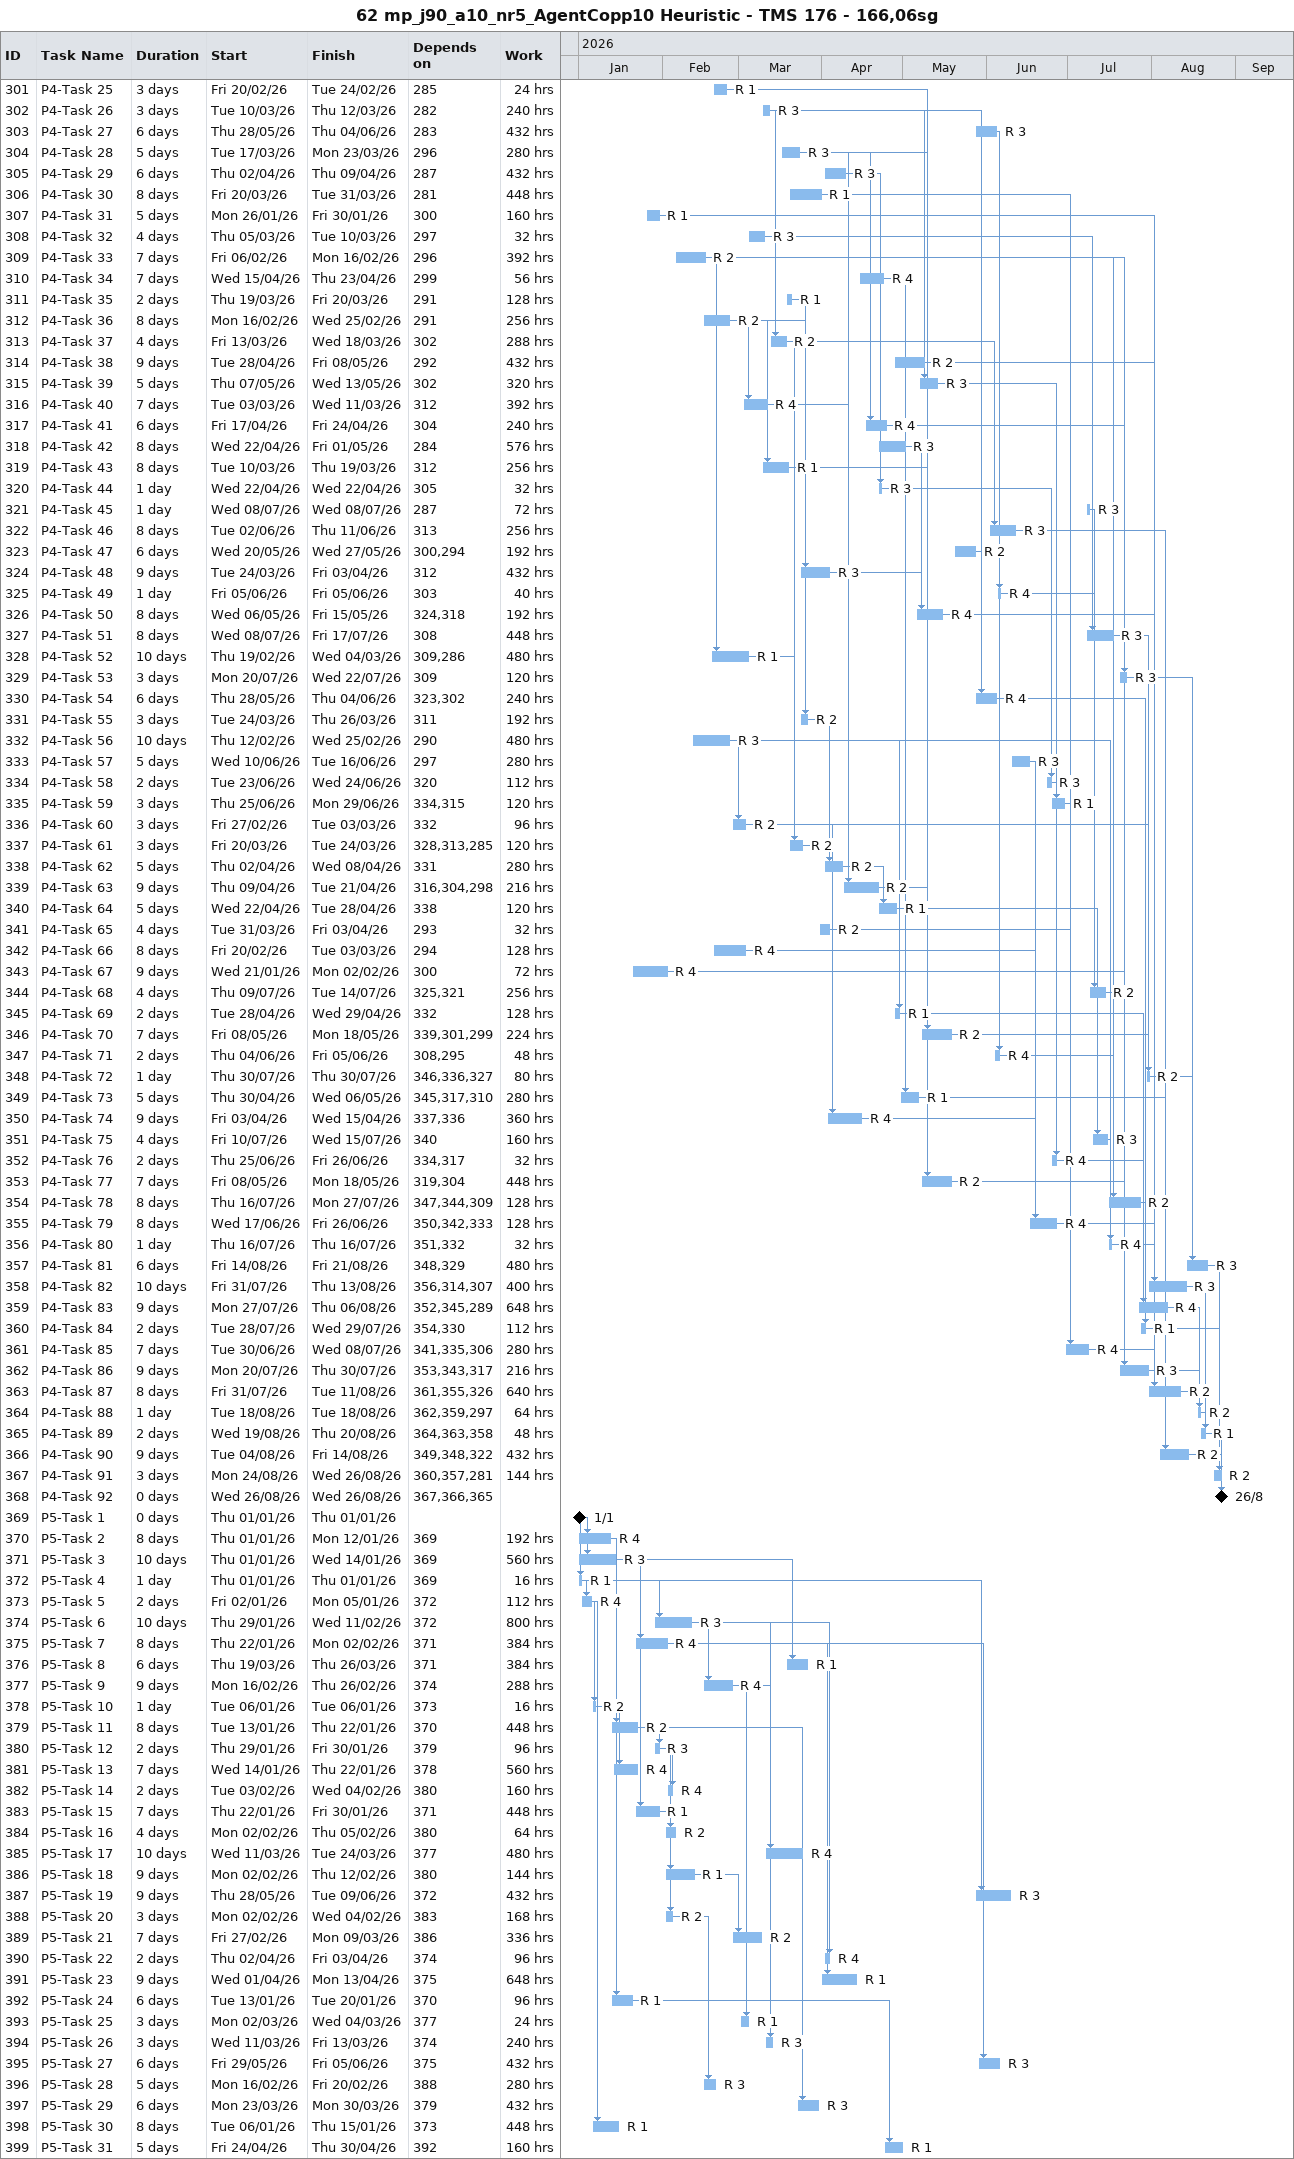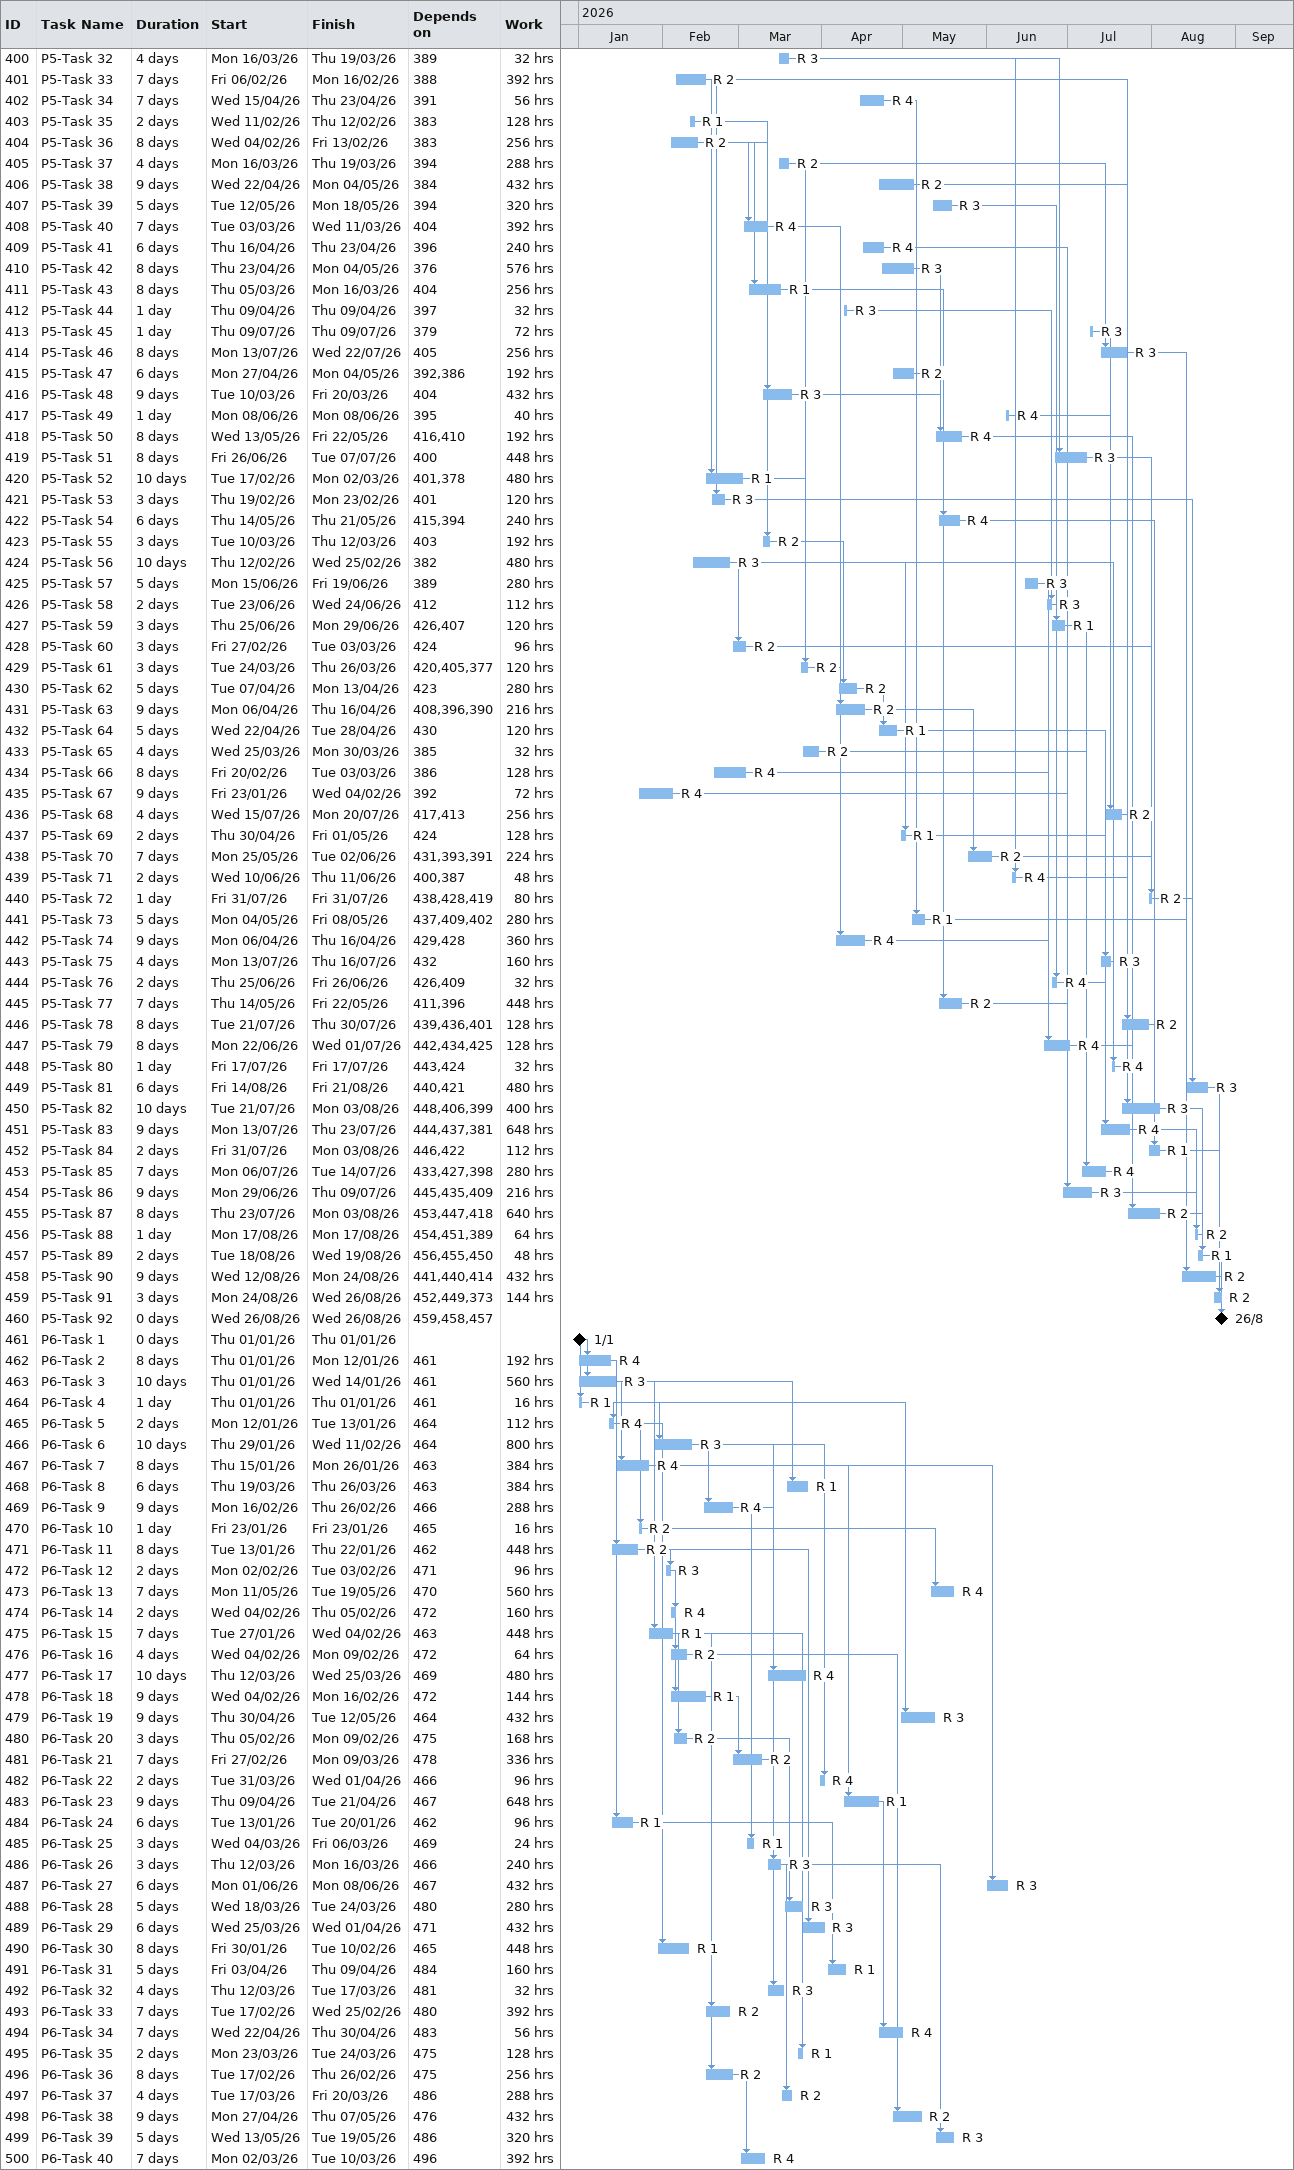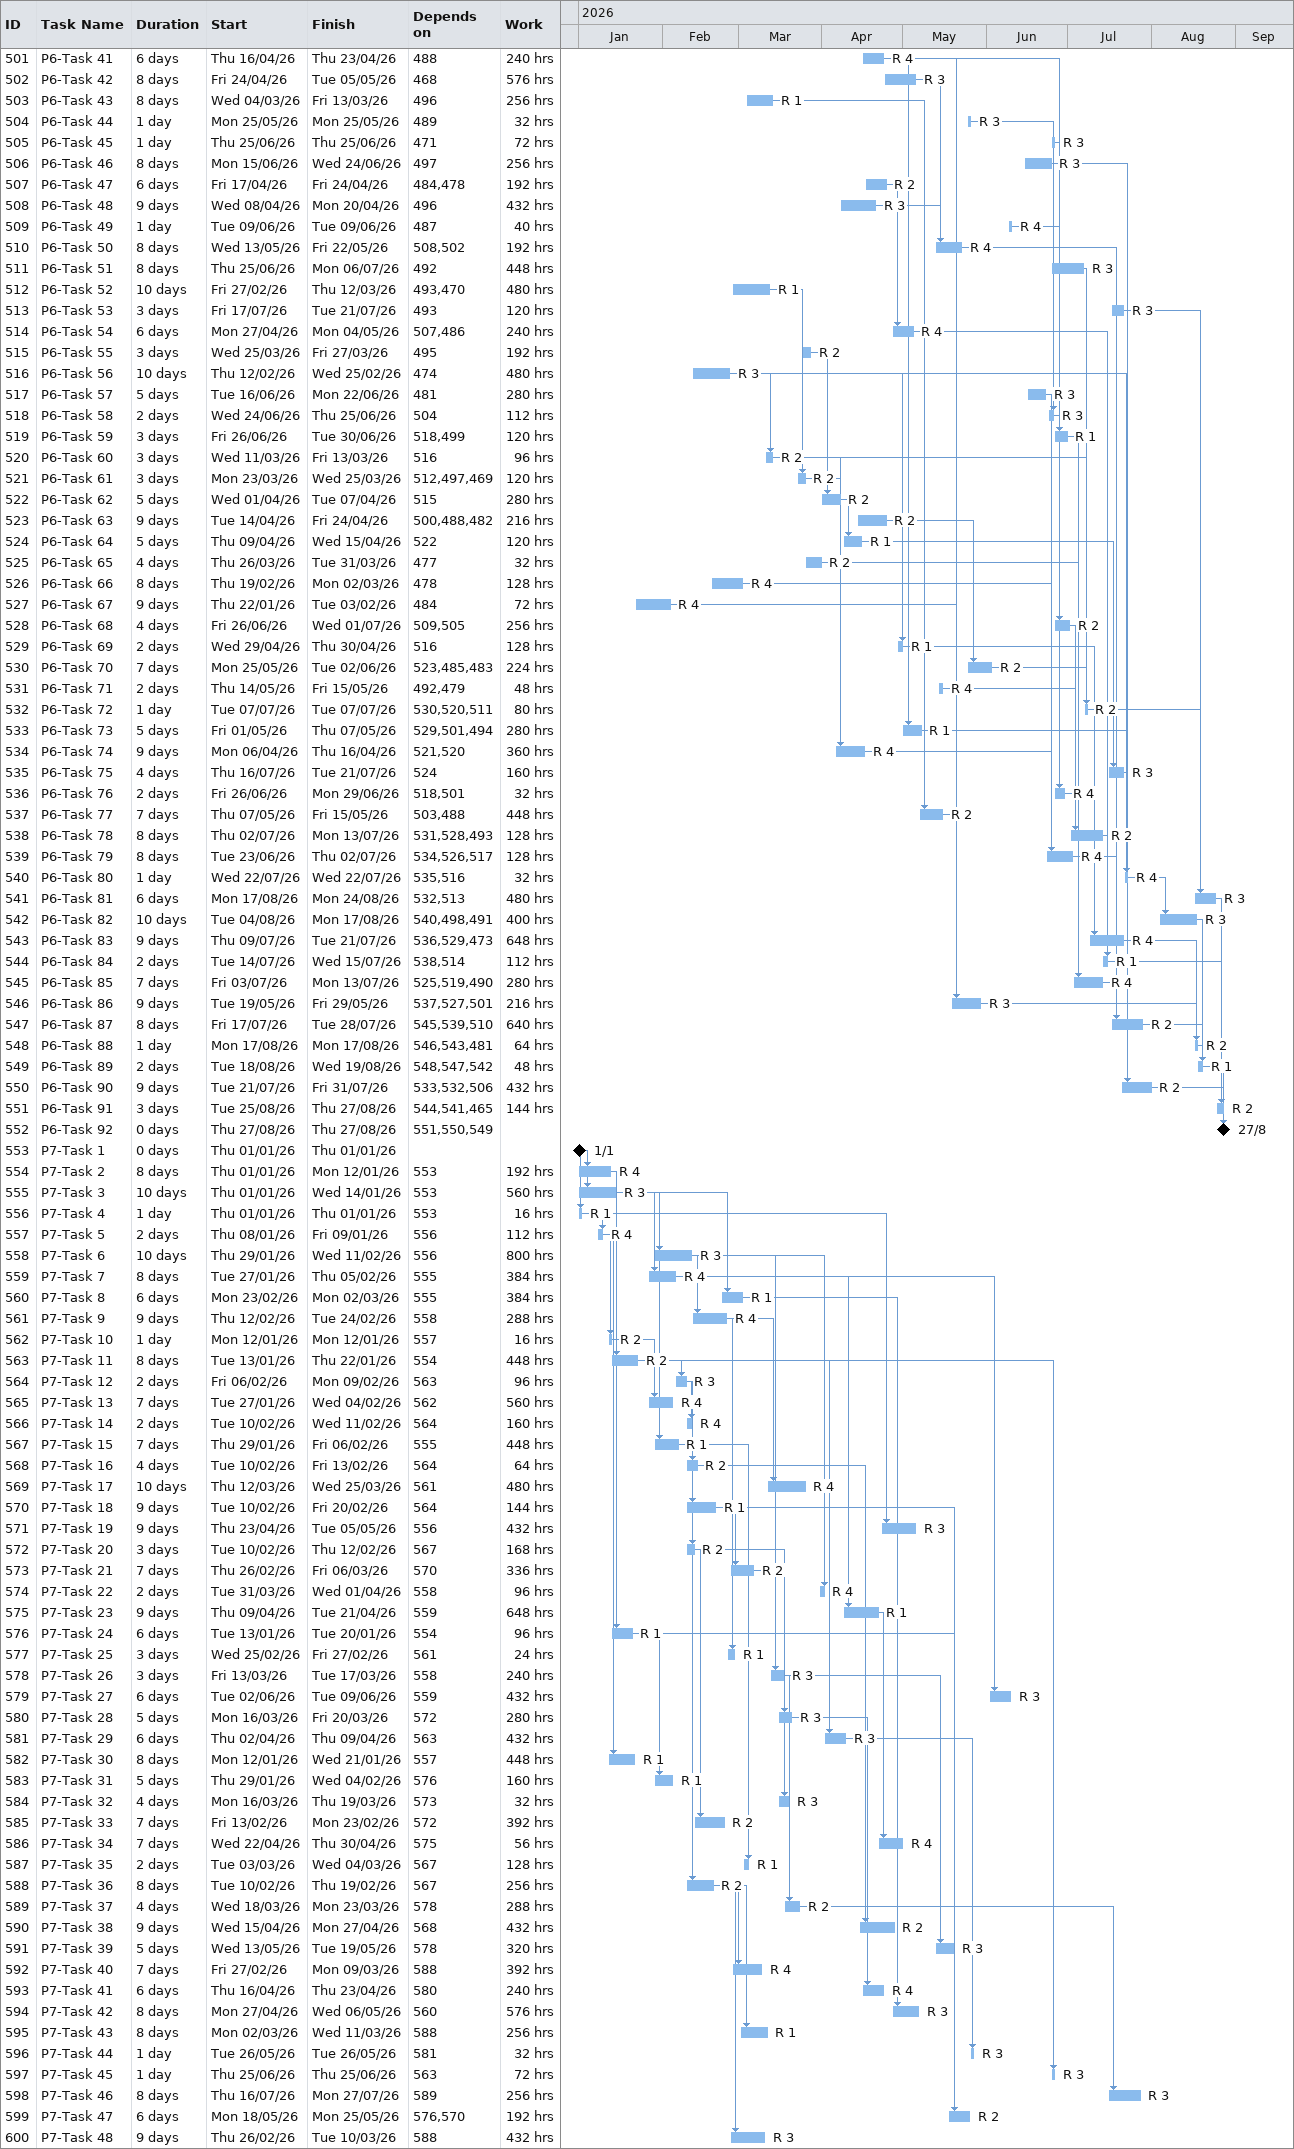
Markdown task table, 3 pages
62 mp_j90_a10_nr5_AgentCopp10 Heuristic - TMS 176 - 166,06sg

| ID | Task | Duration | Start | Finish | Predecessors | Resources | Work (h) |
|---|---|---|---|---|---|---|---|
| 301 | P4-Task 25 | 3d | 2026-02-20 | 2026-02-24 | 285 | R 1 | 24 |
| 302 | P4-Task 26 | 3d | 2026-03-10 | 2026-03-12 | 282 | R 3 | 240 |
| 303 | P4-Task 27 | 6d | 2026-05-28 | 2026-06-04 | 283 | R 3 | 432 |
| 304 | P4-Task 28 | 5d | 2026-03-17 | 2026-03-23 | 296 | R 3 | 280 |
| 305 | P4-Task 29 | 6d | 2026-04-02 | 2026-04-09 | 287 | R 3 | 432 |
| 306 | P4-Task 30 | 8d | 2026-03-20 | 2026-03-31 | 281 | R 1 | 448 |
| 307 | P4-Task 31 | 5d | 2026-01-26 | 2026-01-30 | 300 | R 1 | 160 |
| 308 | P4-Task 32 | 4d | 2026-03-05 | 2026-03-10 | 297 | R 3 | 32 |
| 309 | P4-Task 33 | 7d | 2026-02-06 | 2026-02-16 | 296 | R 2 | 392 |
| 310 | P4-Task 34 | 7d | 2026-04-15 | 2026-04-23 | 299 | R 4 | 56 |
| 311 | P4-Task 35 | 2d | 2026-03-19 | 2026-03-20 | 291 | R 1 | 128 |
| 312 | P4-Task 36 | 8d | 2026-02-16 | 2026-02-25 | 291 | R 2 | 256 |
| 313 | P4-Task 37 | 4d | 2026-03-13 | 2026-03-18 | 302 | R 2 | 288 |
| 314 | P4-Task 38 | 9d | 2026-04-28 | 2026-05-08 | 292 | R 2 | 432 |
| 315 | P4-Task 39 | 5d | 2026-05-07 | 2026-05-13 | 302 | R 3 | 320 |
| 316 | P4-Task 40 | 7d | 2026-03-03 | 2026-03-11 | 312 | R 4 | 392 |
| 317 | P4-Task 41 | 6d | 2026-04-17 | 2026-04-24 | 304 | R 4 | 240 |
| 318 | P4-Task 42 | 8d | 2026-04-22 | 2026-05-01 | 284 | R 3 | 576 |
| 319 | P4-Task 43 | 8d | 2026-03-10 | 2026-03-19 | 312 | R 1 | 256 |
| 320 | P4-Task 44 | 1d | 2026-04-22 | 2026-04-22 | 305 | R 3 | 32 |
| 321 | P4-Task 45 | 1d | 2026-07-08 | 2026-07-08 | 287 | R 3 | 72 |
| 322 | P4-Task 46 | 8d | 2026-06-02 | 2026-06-11 | 313 | R 3 | 256 |
| 323 | P4-Task 47 | 6d | 2026-05-20 | 2026-05-27 | 300, 294 | R 2 | 192 |
| 324 | P4-Task 48 | 9d | 2026-03-24 | 2026-04-03 | 312 | R 3 | 432 |
| 325 | P4-Task 49 | 1d | 2026-06-05 | 2026-06-05 | 303 | R 4 | 40 |
| 326 | P4-Task 50 | 8d | 2026-05-06 | 2026-05-15 | 324, 318 | R 4 | 192 |
| 327 | P4-Task 51 | 8d | 2026-07-08 | 2026-07-17 | 308 | R 3 | 448 |
| 328 | P4-Task 52 | 10d | 2026-02-19 | 2026-03-04 | 309, 286 | R 1 | 480 |
| 329 | P4-Task 53 | 3d | 2026-07-20 | 2026-07-22 | 309 | R 3 | 120 |
| 330 | P4-Task 54 | 6d | 2026-05-28 | 2026-06-04 | 323, 302 | R 4 | 240 |
| 331 | P4-Task 55 | 3d | 2026-03-24 | 2026-03-26 | 311 | R 2 | 192 |
| 332 | P4-Task 56 | 10d | 2026-02-12 | 2026-02-25 | 290 | R 3 | 480 |
| 333 | P4-Task 57 | 5d | 2026-06-10 | 2026-06-16 | 297 | R 3 | 280 |
| 334 | P4-Task 58 | 2d | 2026-06-23 | 2026-06-24 | 320 | R 3 | 112 |
| 335 | P4-Task 59 | 3d | 2026-06-25 | 2026-06-29 | 334, 315 | R 1 | 120 |
| 336 | P4-Task 60 | 3d | 2026-02-27 | 2026-03-03 | 332 | R 2 | 96 |
| 337 | P4-Task 61 | 3d | 2026-03-20 | 2026-03-24 | 328, 313, 285 | R 2 | 120 |
| 338 | P4-Task 62 | 5d | 2026-04-02 | 2026-04-08 | 331 | R 2 | 280 |
| 339 | P4-Task 63 | 9d | 2026-04-09 | 2026-04-21 | 316, 304, 298 | R 2 | 216 |
| 340 | P4-Task 64 | 5d | 2026-04-22 | 2026-04-28 | 338 | R 1 | 120 |
| 341 | P4-Task 65 | 4d | 2026-03-31 | 2026-04-03 | 293 | R 2 | 32 |
| 342 | P4-Task 66 | 8d | 2026-02-20 | 2026-03-03 | 294 | R 4 | 128 |
| 343 | P4-Task 67 | 9d | 2026-01-21 | 2026-02-02 | 300 | R 4 | 72 |
| 344 | P4-Task 68 | 4d | 2026-07-09 | 2026-07-14 | 325, 321 | R 2 | 256 |
| 345 | P4-Task 69 | 2d | 2026-04-28 | 2026-04-29 | 332 | R 1 | 128 |
| 346 | P4-Task 70 | 7d | 2026-05-08 | 2026-05-18 | 339, 301, 299 | R 2 | 224 |
| 347 | P4-Task 71 | 2d | 2026-06-04 | 2026-06-05 | 308, 295 | R 4 | 48 |
| 348 | P4-Task 72 | 1d | 2026-07-30 | 2026-07-30 | 346, 336, 327 | R 2 | 80 |
| 349 | P4-Task 73 | 5d | 2026-04-30 | 2026-05-06 | 345, 317, 310 | R 1 | 280 |
| 350 | P4-Task 74 | 9d | 2026-04-03 | 2026-04-15 | 337, 336 | R 4 | 360 |
| 351 | P4-Task 75 | 4d | 2026-07-10 | 2026-07-15 | 340 | R 3 | 160 |
| 352 | P4-Task 76 | 2d | 2026-06-25 | 2026-06-26 | 334, 317 | R 4 | 32 |
| 353 | P4-Task 77 | 7d | 2026-05-08 | 2026-05-18 | 319, 304 | R 2 | 448 |
| 354 | P4-Task 78 | 8d | 2026-07-16 | 2026-07-27 | 347, 344, 309 | R 2 | 128 |
| 355 | P4-Task 79 | 8d | 2026-06-17 | 2026-06-26 | 350, 342, 333 | R 4 | 128 |
| 356 | P4-Task 80 | 1d | 2026-07-16 | 2026-07-16 | 351, 332 | R 4 | 32 |
| 357 | P4-Task 81 | 6d | 2026-08-14 | 2026-08-21 | 348, 329 | R 3 | 480 |
| 358 | P4-Task 82 | 10d | 2026-07-31 | 2026-08-13 | 356, 314, 307 | R 3 | 400 |
| 359 | P4-Task 83 | 9d | 2026-07-27 | 2026-08-06 | 352, 345, 289 | R 4 | 648 |
| 360 | P4-Task 84 | 2d | 2026-07-28 | 2026-07-29 | 354, 330 | R 1 | 112 |
| 361 | P4-Task 85 | 7d | 2026-06-30 | 2026-07-08 | 341, 335, 306 | R 4 | 280 |
| 362 | P4-Task 86 | 9d | 2026-07-20 | 2026-07-30 | 353, 343, 317 | R 3 | 216 |
| 363 | P4-Task 87 | 8d | 2026-07-31 | 2026-08-11 | 361, 355, 326 | R 2 | 640 |
| 364 | P4-Task 88 | 1d | 2026-08-18 | 2026-08-18 | 362, 359, 297 | R 2 | 64 |
| 365 | P4-Task 89 | 2d | 2026-08-19 | 2026-08-20 | 364, 363, 358 | R 1 | 48 |
| 366 | P4-Task 90 | 9d | 2026-08-04 | 2026-08-14 | 349, 348, 322 | R 2 | 432 |
| 367 | P4-Task 91 | 3d | 2026-08-24 | 2026-08-26 | 360, 357, 281 | R 2 | 144 |
| 368 | P4-Task 92 | 0d | 2026-08-26 | 2026-08-26 | 367, 366, 365 |  |  |
| 369 | P5-Task 1 | 0d | 2026-01-01 | 2026-01-01 |  |  |  |
| 370 | P5-Task 2 | 8d | 2026-01-01 | 2026-01-12 | 369 | R 4 | 192 |
| 371 | P5-Task 3 | 10d | 2026-01-01 | 2026-01-14 | 369 | R 3 | 560 |
| 372 | P5-Task 4 | 1d | 2026-01-01 | 2026-01-01 | 369 | R 1 | 16 |
| 373 | P5-Task 5 | 2d | 2026-01-02 | 2026-01-05 | 372 | R 4 | 112 |
| 374 | P5-Task 6 | 10d | 2026-01-29 | 2026-02-11 | 372 | R 3 | 800 |
| 375 | P5-Task 7 | 8d | 2026-01-22 | 2026-02-02 | 371 | R 4 | 384 |
| 376 | P5-Task 8 | 6d | 2026-03-19 | 2026-03-26 | 371 | R 1 | 384 |
| 377 | P5-Task 9 | 9d | 2026-02-16 | 2026-02-26 | 374 | R 4 | 288 |
| 378 | P5-Task 10 | 1d | 2026-01-06 | 2026-01-06 | 373 | R 2 | 16 |
| 379 | P5-Task 11 | 8d | 2026-01-13 | 2026-01-22 | 370 | R 2 | 448 |
| 380 | P5-Task 12 | 2d | 2026-01-29 | 2026-01-30 | 379 | R 3 | 96 |
| 381 | P5-Task 13 | 7d | 2026-01-14 | 2026-01-22 | 378 | R 4 | 560 |
| 382 | P5-Task 14 | 2d | 2026-02-03 | 2026-02-04 | 380 | R 4 | 160 |
| 383 | P5-Task 15 | 7d | 2026-01-22 | 2026-01-30 | 371 | R 1 | 448 |
| 384 | P5-Task 16 | 4d | 2026-02-02 | 2026-02-05 | 380 | R 2 | 64 |
| 385 | P5-Task 17 | 10d | 2026-03-11 | 2026-03-24 | 377 | R 4 | 480 |
| 386 | P5-Task 18 | 9d | 2026-02-02 | 2026-02-12 | 380 | R 1 | 144 |
| 387 | P5-Task 19 | 9d | 2026-05-28 | 2026-06-09 | 372 | R 3 | 432 |
| 388 | P5-Task 20 | 3d | 2026-02-02 | 2026-02-04 | 383 | R 2 | 168 |
| 389 | P5-Task 21 | 7d | 2026-02-27 | 2026-03-09 | 386 | R 2 | 336 |
| 390 | P5-Task 22 | 2d | 2026-04-02 | 2026-04-03 | 374 | R 4 | 96 |
| 391 | P5-Task 23 | 9d | 2026-04-01 | 2026-04-13 | 375 | R 1 | 648 |
| 392 | P5-Task 24 | 6d | 2026-01-13 | 2026-01-20 | 370 | R 1 | 96 |
| 393 | P5-Task 25 | 3d | 2026-03-02 | 2026-03-04 | 377 | R 1 | 24 |
| 394 | P5-Task 26 | 3d | 2026-03-11 | 2026-03-13 | 374 | R 3 | 240 |
| 395 | P5-Task 27 | 6d | 2026-05-29 | 2026-06-05 | 375 | R 3 | 432 |
| 396 | P5-Task 28 | 5d | 2026-02-16 | 2026-02-20 | 388 | R 3 | 280 |
| 397 | P5-Task 29 | 6d | 2026-03-23 | 2026-03-30 | 379 | R 3 | 432 |
| 398 | P5-Task 30 | 8d | 2026-01-06 | 2026-01-15 | 373 | R 1 | 448 |
| 399 | P5-Task 31 | 5d | 2026-04-24 | 2026-04-30 | 392 | R 1 | 160 |
| 400 | P5-Task 32 | 4d | 2026-03-16 | 2026-03-19 | 389 | R 3 | 32 |
| 401 | P5-Task 33 | 7d | 2026-02-06 | 2026-02-16 | 388 | R 2 | 392 |
| 402 | P5-Task 34 | 7d | 2026-04-15 | 2026-04-23 | 391 | R 4 | 56 |
| 403 | P5-Task 35 | 2d | 2026-02-11 | 2026-02-12 | 383 | R 1 | 128 |
| 404 | P5-Task 36 | 8d | 2026-02-04 | 2026-02-13 | 383 | R 2 | 256 |
| 405 | P5-Task 37 | 4d | 2026-03-16 | 2026-03-19 | 394 | R 2 | 288 |
| 406 | P5-Task 38 | 9d | 2026-04-22 | 2026-05-04 | 384 | R 2 | 432 |
| 407 | P5-Task 39 | 5d | 2026-05-12 | 2026-05-18 | 394 | R 3 | 320 |
| 408 | P5-Task 40 | 7d | 2026-03-03 | 2026-03-11 | 404 | R 4 | 392 |
| 409 | P5-Task 41 | 6d | 2026-04-16 | 2026-04-23 | 396 | R 4 | 240 |
| 410 | P5-Task 42 | 8d | 2026-04-23 | 2026-05-04 | 376 | R 3 | 576 |
| 411 | P5-Task 43 | 8d | 2026-03-05 | 2026-03-16 | 404 | R 1 | 256 |
| 412 | P5-Task 44 | 1d | 2026-04-09 | 2026-04-09 | 397 | R 3 | 32 |
| 413 | P5-Task 45 | 1d | 2026-07-09 | 2026-07-09 | 379 | R 3 | 72 |
| 414 | P5-Task 46 | 8d | 2026-07-13 | 2026-07-22 | 405 | R 3 | 256 |
| 415 | P5-Task 47 | 6d | 2026-04-27 | 2026-05-04 | 392, 386 | R 2 | 192 |
| 416 | P5-Task 48 | 9d | 2026-03-10 | 2026-03-20 | 404 | R 3 | 432 |
| 417 | P5-Task 49 | 1d | 2026-06-08 | 2026-06-08 | 395 | R 4 | 40 |
| 418 | P5-Task 50 | 8d | 2026-05-13 | 2026-05-22 | 416, 410 | R 4 | 192 |
| 419 | P5-Task 51 | 8d | 2026-06-26 | 2026-07-07 | 400 | R 3 | 448 |
| 420 | P5-Task 52 | 10d | 2026-02-17 | 2026-03-02 | 401, 378 | R 1 | 480 |
| 421 | P5-Task 53 | 3d | 2026-02-19 | 2026-02-23 | 401 | R 3 | 120 |
| 422 | P5-Task 54 | 6d | 2026-05-14 | 2026-05-21 | 415, 394 | R 4 | 240 |
| 423 | P5-Task 55 | 3d | 2026-03-10 | 2026-03-12 | 403 | R 2 | 192 |
| 424 | P5-Task 56 | 10d | 2026-02-12 | 2026-02-25 | 382 | R 3 | 480 |
| 425 | P5-Task 57 | 5d | 2026-06-15 | 2026-06-19 | 389 | R 3 | 280 |
| 426 | P5-Task 58 | 2d | 2026-06-23 | 2026-06-24 | 412 | R 3 | 112 |
| 427 | P5-Task 59 | 3d | 2026-06-25 | 2026-06-29 | 426, 407 | R 1 | 120 |
| 428 | P5-Task 60 | 3d | 2026-02-27 | 2026-03-03 | 424 | R 2 | 96 |
| 429 | P5-Task 61 | 3d | 2026-03-24 | 2026-03-26 | 420, 405, 377 | R 2 | 120 |
| 430 | P5-Task 62 | 5d | 2026-04-07 | 2026-04-13 | 423 | R 2 | 280 |
| 431 | P5-Task 63 | 9d | 2026-04-06 | 2026-04-16 | 408, 396, 390 | R 2 | 216 |
| 432 | P5-Task 64 | 5d | 2026-04-22 | 2026-04-28 | 430 | R 1 | 120 |
| 433 | P5-Task 65 | 4d | 2026-03-25 | 2026-03-30 | 385 | R 2 | 32 |
| 434 | P5-Task 66 | 8d | 2026-02-20 | 2026-03-03 | 386 | R 4 | 128 |
| 435 | P5-Task 67 | 9d | 2026-01-23 | 2026-02-04 | 392 | R 4 | 72 |
| 436 | P5-Task 68 | 4d | 2026-07-15 | 2026-07-20 | 417, 413 | R 2 | 256 |
| 437 | P5-Task 69 | 2d | 2026-04-30 | 2026-05-01 | 424 | R 1 | 128 |
| 438 | P5-Task 70 | 7d | 2026-05-25 | 2026-06-02 | 431, 393, 391 | R 2 | 224 |
| 439 | P5-Task 71 | 2d | 2026-06-10 | 2026-06-11 | 400, 387 | R 4 | 48 |
| 440 | P5-Task 72 | 1d | 2026-07-31 | 2026-07-31 | 438, 428, 419 | R 2 | 80 |
| 441 | P5-Task 73 | 5d | 2026-05-04 | 2026-05-08 | 437, 409, 402 | R 1 | 280 |
| 442 | P5-Task 74 | 9d | 2026-04-06 | 2026-04-16 | 429, 428 | R 4 | 360 |
| 443 | P5-Task 75 | 4d | 2026-07-13 | 2026-07-16 | 432 | R 3 | 160 |
| 444 | P5-Task 76 | 2d | 2026-06-25 | 2026-06-26 | 426, 409 | R 4 | 32 |
| 445 | P5-Task 77 | 7d | 2026-05-14 | 2026-05-22 | 411, 396 | R 2 | 448 |
| 446 | P5-Task 78 | 8d | 2026-07-21 | 2026-07-30 | 439, 436, 401 | R 2 | 128 |
| 447 | P5-Task 79 | 8d | 2026-06-22 | 2026-07-01 | 442, 434, 425 | R 4 | 128 |
| 448 | P5-Task 80 | 1d | 2026-07-17 | 2026-07-17 | 443, 424 | R 4 | 32 |
| 449 | P5-Task 81 | 6d | 2026-08-14 | 2026-08-21 | 440, 421 | R 3 | 480 |
| 450 | P5-Task 82 | 10d | 2026-07-21 | 2026-08-03 | 448, 406, 399 | R 3 | 400 |
| 451 | P5-Task 83 | 9d | 2026-07-13 | 2026-07-23 | 444, 437, 381 | R 4 | 648 |
| 452 | P5-Task 84 | 2d | 2026-07-31 | 2026-08-03 | 446, 422 | R 1 | 112 |
| 453 | P5-Task 85 | 7d | 2026-07-06 | 2026-07-14 | 433, 427, 398 | R 4 | 280 |
| 454 | P5-Task 86 | 9d | 2026-06-29 | 2026-07-09 | 445, 435, 409 | R 3 | 216 |
| 455 | P5-Task 87 | 8d | 2026-07-23 | 2026-08-03 | 453, 447, 418 | R 2 | 640 |
| 456 | P5-Task 88 | 1d | 2026-08-17 | 2026-08-17 | 454, 451, 389 | R 2 | 64 |
| 457 | P5-Task 89 | 2d | 2026-08-18 | 2026-08-19 | 456, 455, 450 | R 1 | 48 |
| 458 | P5-Task 90 | 9d | 2026-08-12 | 2026-08-24 | 441, 440, 414 | R 2 | 432 |
| 459 | P5-Task 91 | 3d | 2026-08-24 | 2026-08-26 | 452, 449, 373 | R 2 | 144 |
| 460 | P5-Task 92 | 0d | 2026-08-26 | 2026-08-26 | 459, 458, 457 |  |  |
| 461 | P6-Task 1 | 0d | 2026-01-01 | 2026-01-01 |  |  |  |
| 462 | P6-Task 2 | 8d | 2026-01-01 | 2026-01-12 | 461 | R 4 | 192 |
| 463 | P6-Task 3 | 10d | 2026-01-01 | 2026-01-14 | 461 | R 3 | 560 |
| 464 | P6-Task 4 | 1d | 2026-01-01 | 2026-01-01 | 461 | R 1 | 16 |
| 465 | P6-Task 5 | 2d | 2026-01-12 | 2026-01-13 | 464 | R 4 | 112 |
| 466 | P6-Task 6 | 10d | 2026-01-29 | 2026-02-11 | 464 | R 3 | 800 |
| 467 | P6-Task 7 | 8d | 2026-01-15 | 2026-01-26 | 463 | R 4 | 384 |
| 468 | P6-Task 8 | 6d | 2026-03-19 | 2026-03-26 | 463 | R 1 | 384 |
| 469 | P6-Task 9 | 9d | 2026-02-16 | 2026-02-26 | 466 | R 4 | 288 |
| 470 | P6-Task 10 | 1d | 2026-01-23 | 2026-01-23 | 465 | R 2 | 16 |
| 471 | P6-Task 11 | 8d | 2026-01-13 | 2026-01-22 | 462 | R 2 | 448 |
| 472 | P6-Task 12 | 2d | 2026-02-02 | 2026-02-03 | 471 | R 3 | 96 |
| 473 | P6-Task 13 | 7d | 2026-05-11 | 2026-05-19 | 470 | R 4 | 560 |
| 474 | P6-Task 14 | 2d | 2026-02-04 | 2026-02-05 | 472 | R 4 | 160 |
| 475 | P6-Task 15 | 7d | 2026-01-27 | 2026-02-04 | 463 | R 1 | 448 |
| 476 | P6-Task 16 | 4d | 2026-02-04 | 2026-02-09 | 472 | R 2 | 64 |
| 477 | P6-Task 17 | 10d | 2026-03-12 | 2026-03-25 | 469 | R 4 | 480 |
| 478 | P6-Task 18 | 9d | 2026-02-04 | 2026-02-16 | 472 | R 1 | 144 |
| 479 | P6-Task 19 | 9d | 2026-04-30 | 2026-05-12 | 464 | R 3 | 432 |
| 480 | P6-Task 20 | 3d | 2026-02-05 | 2026-02-09 | 475 | R 2 | 168 |
| 481 | P6-Task 21 | 7d | 2026-02-27 | 2026-03-09 | 478 | R 2 | 336 |
| 482 | P6-Task 22 | 2d | 2026-03-31 | 2026-04-01 | 466 | R 4 | 96 |
| 483 | P6-Task 23 | 9d | 2026-04-09 | 2026-04-21 | 467 | R 1 | 648 |
| 484 | P6-Task 24 | 6d | 2026-01-13 | 2026-01-20 | 462 | R 1 | 96 |
| 485 | P6-Task 25 | 3d | 2026-03-04 | 2026-03-06 | 469 | R 1 | 24 |
| 486 | P6-Task 26 | 3d | 2026-03-12 | 2026-03-16 | 466 | R 3 | 240 |
| 487 | P6-Task 27 | 6d | 2026-06-01 | 2026-06-08 | 467 | R 3 | 432 |
| 488 | P6-Task 28 | 5d | 2026-03-18 | 2026-03-24 | 480 | R 3 | 280 |
| 489 | P6-Task 29 | 6d | 2026-03-25 | 2026-04-01 | 471 | R 3 | 432 |
| 490 | P6-Task 30 | 8d | 2026-01-30 | 2026-02-10 | 465 | R 1 | 448 |
| 491 | P6-Task 31 | 5d | 2026-04-03 | 2026-04-09 | 484 | R 1 | 160 |
| 492 | P6-Task 32 | 4d | 2026-03-12 | 2026-03-17 | 481 | R 3 | 32 |
| 493 | P6-Task 33 | 7d | 2026-02-17 | 2026-02-25 | 480 | R 2 | 392 |
| 494 | P6-Task 34 | 7d | 2026-04-22 | 2026-04-30 | 483 | R 4 | 56 |
| 495 | P6-Task 35 | 2d | 2026-03-23 | 2026-03-24 | 475 | R 1 | 128 |
| 496 | P6-Task 36 | 8d | 2026-02-17 | 2026-02-26 | 475 | R 2 | 256 |
| 497 | P6-Task 37 | 4d | 2026-03-17 | 2026-03-20 | 486 | R 2 | 288 |
| 498 | P6-Task 38 | 9d | 2026-04-27 | 2026-05-07 | 476 | R 2 | 432 |
| 499 | P6-Task 39 | 5d | 2026-05-13 | 2026-05-19 | 486 | R 3 | 320 |
| 500 | P6-Task 40 | 7d | 2026-03-02 | 2026-03-10 | 496 | R 4 | 392 |
| 501 | P6-Task 41 | 6d | 2026-04-16 | 2026-04-23 | 488 | R 4 | 240 |
| 502 | P6-Task 42 | 8d | 2026-04-24 | 2026-05-05 | 468 | R 3 | 576 |
| 503 | P6-Task 43 | 8d | 2026-03-04 | 2026-03-13 | 496 | R 1 | 256 |
| 504 | P6-Task 44 | 1d | 2026-05-25 | 2026-05-25 | 489 | R 3 | 32 |
| 505 | P6-Task 45 | 1d | 2026-06-25 | 2026-06-25 | 471 | R 3 | 72 |
| 506 | P6-Task 46 | 8d | 2026-06-15 | 2026-06-24 | 497 | R 3 | 256 |
| 507 | P6-Task 47 | 6d | 2026-04-17 | 2026-04-24 | 484, 478 | R 2 | 192 |
| 508 | P6-Task 48 | 9d | 2026-04-08 | 2026-04-20 | 496 | R 3 | 432 |
| 509 | P6-Task 49 | 1d | 2026-06-09 | 2026-06-09 | 487 | R 4 | 40 |
| 510 | P6-Task 50 | 8d | 2026-05-13 | 2026-05-22 | 508, 502 | R 4 | 192 |
| 511 | P6-Task 51 | 8d | 2026-06-25 | 2026-07-06 | 492 | R 3 | 448 |
| 512 | P6-Task 52 | 10d | 2026-02-27 | 2026-03-12 | 493, 470 | R 1 | 480 |
| 513 | P6-Task 53 | 3d | 2026-07-17 | 2026-07-21 | 493 | R 3 | 120 |
| 514 | P6-Task 54 | 6d | 2026-04-27 | 2026-05-04 | 507, 486 | R 4 | 240 |
| 515 | P6-Task 55 | 3d | 2026-03-25 | 2026-03-27 | 495 | R 2 | 192 |
| 516 | P6-Task 56 | 10d | 2026-02-12 | 2026-02-25 | 474 | R 3 | 480 |
| 517 | P6-Task 57 | 5d | 2026-06-16 | 2026-06-22 | 481 | R 3 | 280 |
| 518 | P6-Task 58 | 2d | 2026-06-24 | 2026-06-25 | 504 | R 3 | 112 |
| 519 | P6-Task 59 | 3d | 2026-06-26 | 2026-06-30 | 518, 499 | R 1 | 120 |
| 520 | P6-Task 60 | 3d | 2026-03-11 | 2026-03-13 | 516 | R 2 | 96 |
| 521 | P6-Task 61 | 3d | 2026-03-23 | 2026-03-25 | 512, 497, 469 | R 2 | 120 |
| 522 | P6-Task 62 | 5d | 2026-04-01 | 2026-04-07 | 515 | R 2 | 280 |
| 523 | P6-Task 63 | 9d | 2026-04-14 | 2026-04-24 | 500, 488, 482 | R 2 | 216 |
| 524 | P6-Task 64 | 5d | 2026-04-09 | 2026-04-15 | 522 | R 1 | 120 |
| 525 | P6-Task 65 | 4d | 2026-03-26 | 2026-03-31 | 477 | R 2 | 32 |
| 526 | P6-Task 66 | 8d | 2026-02-19 | 2026-03-02 | 478 | R 4 | 128 |
| 527 | P6-Task 67 | 9d | 2026-01-22 | 2026-02-03 | 484 | R 4 | 72 |
| 528 | P6-Task 68 | 4d | 2026-06-26 | 2026-07-01 | 509, 505 | R 2 | 256 |
| 529 | P6-Task 69 | 2d | 2026-04-29 | 2026-04-30 | 516 | R 1 | 128 |
| 530 | P6-Task 70 | 7d | 2026-05-25 | 2026-06-02 | 523, 485, 483 | R 2 | 224 |
| 531 | P6-Task 71 | 2d | 2026-05-14 | 2026-05-15 | 492, 479 | R 4 | 48 |
| 532 | P6-Task 72 | 1d | 2026-07-07 | 2026-07-07 | 530, 520, 511 | R 2 | 80 |
| 533 | P6-Task 73 | 5d | 2026-05-01 | 2026-05-07 | 529, 501, 494 | R 1 | 280 |
| 534 | P6-Task 74 | 9d | 2026-04-06 | 2026-04-16 | 521, 520 | R 4 | 360 |
| 535 | P6-Task 75 | 4d | 2026-07-16 | 2026-07-21 | 524 | R 3 | 160 |
| 536 | P6-Task 76 | 2d | 2026-06-26 | 2026-06-29 | 518, 501 | R 4 | 32 |
| 537 | P6-Task 77 | 7d | 2026-05-07 | 2026-05-15 | 503, 488 | R 2 | 448 |
| 538 | P6-Task 78 | 8d | 2026-07-02 | 2026-07-13 | 531, 528, 493 | R 2 | 128 |
| 539 | P6-Task 79 | 8d | 2026-06-23 | 2026-07-02 | 534, 526, 517 | R 4 | 128 |
| 540 | P6-Task 80 | 1d | 2026-07-22 | 2026-07-22 | 535, 516 | R 4 | 32 |
| 541 | P6-Task 81 | 6d | 2026-08-17 | 2026-08-24 | 532, 513 | R 3 | 480 |
| 542 | P6-Task 82 | 10d | 2026-08-04 | 2026-08-17 | 540, 498, 491 | R 3 | 400 |
| 543 | P6-Task 83 | 9d | 2026-07-09 | 2026-07-21 | 536, 529, 473 | R 4 | 648 |
| 544 | P6-Task 84 | 2d | 2026-07-14 | 2026-07-15 | 538, 514 | R 1 | 112 |
| 545 | P6-Task 85 | 7d | 2026-07-03 | 2026-07-13 | 525, 519, 490 | R 4 | 280 |
| 546 | P6-Task 86 | 9d | 2026-05-19 | 2026-05-29 | 537, 527, 501 | R 3 | 216 |
| 547 | P6-Task 87 | 8d | 2026-07-17 | 2026-07-28 | 545, 539, 510 | R 2 | 640 |
| 548 | P6-Task 88 | 1d | 2026-08-17 | 2026-08-17 | 546, 543, 481 | R 2 | 64 |
| 549 | P6-Task 89 | 2d | 2026-08-18 | 2026-08-19 | 548, 547, 542 | R 1 | 48 |
| 550 | P6-Task 90 | 9d | 2026-07-21 | 2026-07-31 | 533, 532, 506 | R 2 | 432 |
| 551 | P6-Task 91 | 3d | 2026-08-25 | 2026-08-27 | 544, 541, 465 | R 2 | 144 |
| 552 | P6-Task 92 | 0d | 2026-08-27 | 2026-08-27 | 551, 550, 549 |  |  |
| 553 | P7-Task 1 | 0d | 2026-01-01 | 2026-01-01 |  |  |  |
| 554 | P7-Task 2 | 8d | 2026-01-01 | 2026-01-12 | 553 | R 4 | 192 |
| 555 | P7-Task 3 | 10d | 2026-01-01 | 2026-01-14 | 553 | R 3 | 560 |
| 556 | P7-Task 4 | 1d | 2026-01-01 | 2026-01-01 | 553 | R 1 | 16 |
| 557 | P7-Task 5 | 2d | 2026-01-08 | 2026-01-09 | 556 | R 4 | 112 |
| 558 | P7-Task 6 | 10d | 2026-01-29 | 2026-02-11 | 556 | R 3 | 800 |
| 559 | P7-Task 7 | 8d | 2026-01-27 | 2026-02-05 | 555 | R 4 | 384 |
| 560 | P7-Task 8 | 6d | 2026-02-23 | 2026-03-02 | 555 | R 1 | 384 |
| 561 | P7-Task 9 | 9d | 2026-02-12 | 2026-02-24 | 558 | R 4 | 288 |
| 562 | P7-Task 10 | 1d | 2026-01-12 | 2026-01-12 | 557 | R 2 | 16 |
| 563 | P7-Task 11 | 8d | 2026-01-13 | 2026-01-22 | 554 | R 2 | 448 |
| 564 | P7-Task 12 | 2d | 2026-02-06 | 2026-02-09 | 563 | R 3 | 96 |
| 565 | P7-Task 13 | 7d | 2026-01-27 | 2026-02-04 | 562 | R 4 | 560 |
| 566 | P7-Task 14 | 2d | 2026-02-10 | 2026-02-11 | 564 | R 4 | 160 |
| 567 | P7-Task 15 | 7d | 2026-01-29 | 2026-02-06 | 555 | R 1 | 448 |
| 568 | P7-Task 16 | 4d | 2026-02-10 | 2026-02-13 | 564 | R 2 | 64 |
| 569 | P7-Task 17 | 10d | 2026-03-12 | 2026-03-25 | 561 | R 4 | 480 |
| 570 | P7-Task 18 | 9d | 2026-02-10 | 2026-02-20 | 564 | R 1 | 144 |
| 571 | P7-Task 19 | 9d | 2026-04-23 | 2026-05-05 | 556 | R 3 | 432 |
| 572 | P7-Task 20 | 3d | 2026-02-10 | 2026-02-12 | 567 | R 2 | 168 |
| 573 | P7-Task 21 | 7d | 2026-02-26 | 2026-03-06 | 570 | R 2 | 336 |
| 574 | P7-Task 22 | 2d | 2026-03-31 | 2026-04-01 | 558 | R 4 | 96 |
| 575 | P7-Task 23 | 9d | 2026-04-09 | 2026-04-21 | 559 | R 1 | 648 |
| 576 | P7-Task 24 | 6d | 2026-01-13 | 2026-01-20 | 554 | R 1 | 96 |
| 577 | P7-Task 25 | 3d | 2026-02-25 | 2026-02-27 | 561 | R 1 | 24 |
| 578 | P7-Task 26 | 3d | 2026-03-13 | 2026-03-17 | 558 | R 3 | 240 |
| 579 | P7-Task 27 | 6d | 2026-06-02 | 2026-06-09 | 559 | R 3 | 432 |
| 580 | P7-Task 28 | 5d | 2026-03-16 | 2026-03-20 | 572 | R 3 | 280 |
| 581 | P7-Task 29 | 6d | 2026-04-02 | 2026-04-09 | 563 | R 3 | 432 |
| 582 | P7-Task 30 | 8d | 2026-01-12 | 2026-01-21 | 557 | R 1 | 448 |
| 583 | P7-Task 31 | 5d | 2026-01-29 | 2026-02-04 | 576 | R 1 | 160 |
| 584 | P7-Task 32 | 4d | 2026-03-16 | 2026-03-19 | 573 | R 3 | 32 |
| 585 | P7-Task 33 | 7d | 2026-02-13 | 2026-02-23 | 572 | R 2 | 392 |
| 586 | P7-Task 34 | 7d | 2026-04-22 | 2026-04-30 | 575 | R 4 | 56 |
| 587 | P7-Task 35 | 2d | 2026-03-03 | 2026-03-04 | 567 | R 1 | 128 |
| 588 | P7-Task 36 | 8d | 2026-02-10 | 2026-02-19 | 567 | R 2 | 256 |
| 589 | P7-Task 37 | 4d | 2026-03-18 | 2026-03-23 | 578 | R 2 | 288 |
| 590 | P7-Task 38 | 9d | 2026-04-15 | 2026-04-27 | 568 | R 2 | 432 |
| 591 | P7-Task 39 | 5d | 2026-05-13 | 2026-05-19 | 578 | R 3 | 320 |
| 592 | P7-Task 40 | 7d | 2026-02-27 | 2026-03-09 | 588 | R 4 | 392 |
| 593 | P7-Task 41 | 6d | 2026-04-16 | 2026-04-23 | 580 | R 4 | 240 |
| 594 | P7-Task 42 | 8d | 2026-04-27 | 2026-05-06 | 560 | R 3 | 576 |
| 595 | P7-Task 43 | 8d | 2026-03-02 | 2026-03-11 | 588 | R 1 | 256 |
| 596 | P7-Task 44 | 1d | 2026-05-26 | 2026-05-26 | 581 | R 3 | 32 |
| 597 | P7-Task 45 | 1d | 2026-06-25 | 2026-06-25 | 563 | R 3 | 72 |
| 598 | P7-Task 46 | 8d | 2026-07-16 | 2026-07-27 | 589 | R 3 | 256 |
| 599 | P7-Task 47 | 6d | 2026-05-18 | 2026-05-25 | 576, 570 | R 2 | 192 |
| 600 | P7-Task 48 | 9d | 2026-02-26 | 2026-03-10 | 588 | R 3 | 432 |
